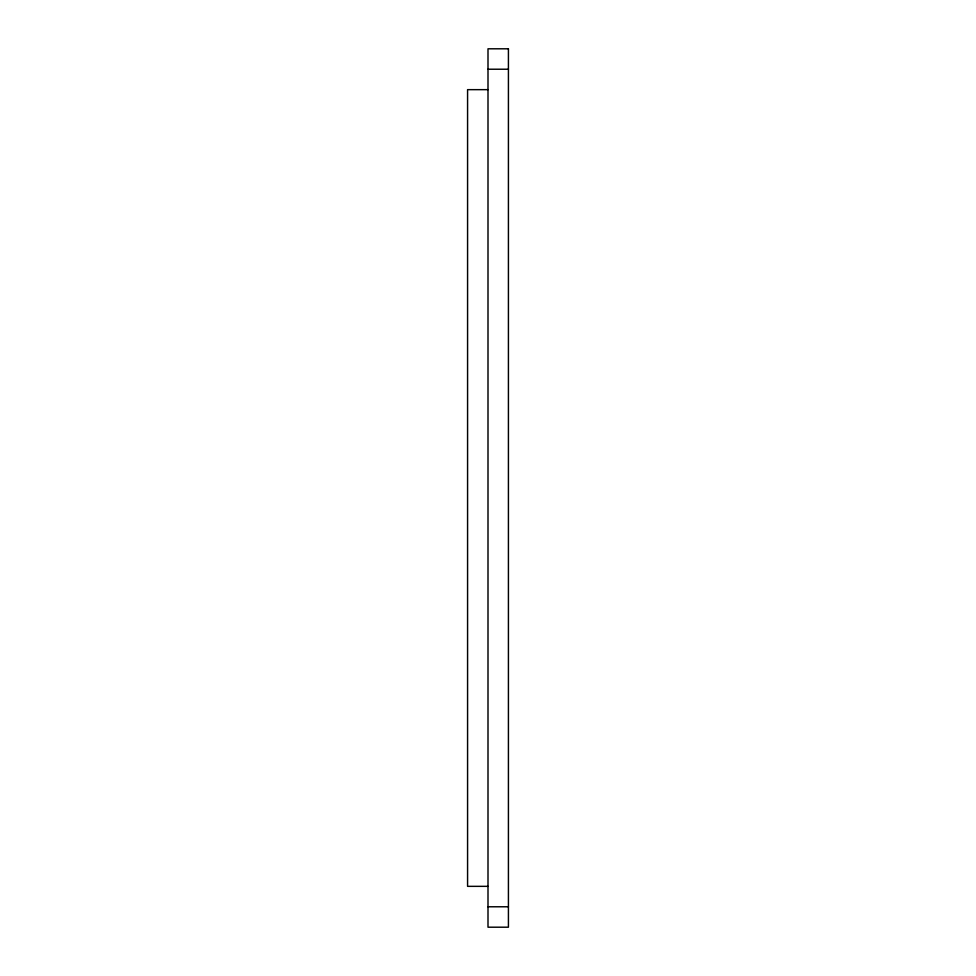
<?xml version="1.0" encoding="UTF-8"?>
<svg xmlns="http://www.w3.org/2000/svg" width="976" height="976" viewBox="0 0 976 976"><rect width="100%" height="100%" fill="white"/><g stroke="black" fill="none" stroke-linecap="round" stroke-linejoin="round"><path stroke-width="1.46" d="M488 69.223L508.423 69.223M488 89.658L467.577 89.658L467.577 886.342L488 886.342M488 906.777L508.423 906.777M508.423 48.8L488 48.8L488 927.2L508.423 927.2L508.423 48.8"/></g></svg>
